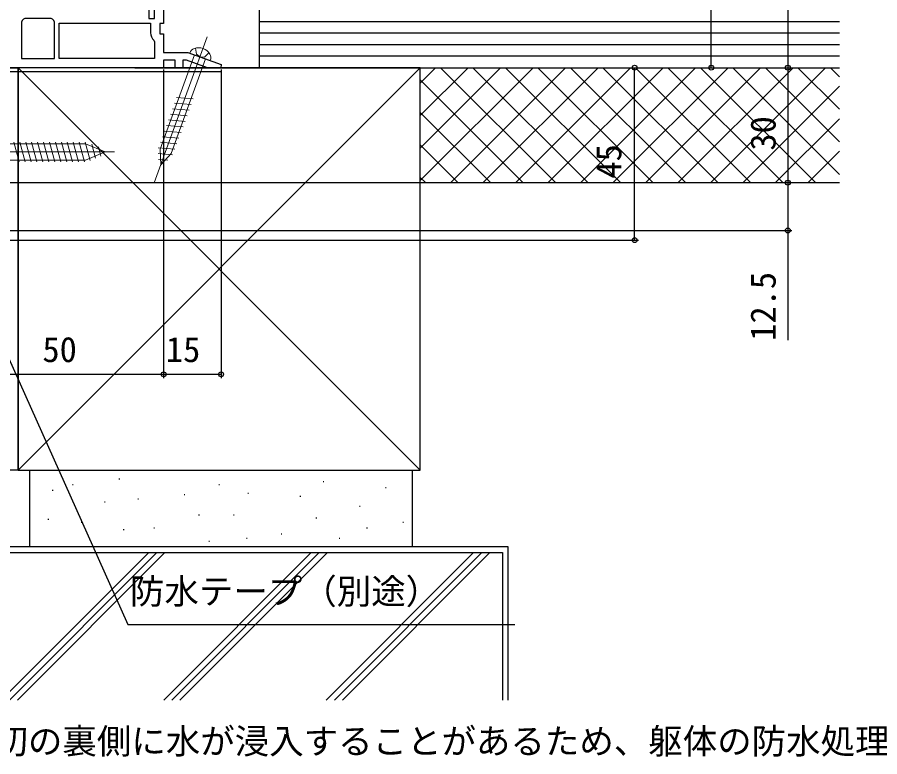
# Model space of a CAD drawing. Units: millimetres, scale not verified. Extents: x -525 to 525, y -783 to 779.
# Drawn here: x -200.1 to 25.1, y -224.1 to -31.1 of the extents above; entities that cross this region are included whole.
import ezdxf
from ezdxf.enums import TextEntityAlignment as Align

# ---------------------------------------------------------------- set-up
doc = ezdxf.new("R2010")
doc.units = ezdxf.units.MM
doc.header["$LTSCALE"] = 4
for name, color, linetype in [('0-2_YKK_11', 7, 'Continuous'), ('0-7_YKK_D', 6, 'Continuous'), ('0-9_YSS_K', 3, 'Continuous'), ('0-A_YSS_KE', 3, 'Continuous')]:
    doc.layers.add(name, color=color, linetype=linetype)
doc.layers.add('0-5_YKK_13', color=4, linetype='Continuous', lineweight=18)
doc.styles.add('ＭＳ ゴシック', font='')
doc.styles.get('ＭＳ ゴシック').set_extended_font_data('MS Gothic')

msp = doc.modelspace()

# ---------------------------------------------------------------- linework, layer by layer
at = {"layer": '0-2_YKK_11'}
msp.add_line((-198.83, -31.995), (-199.006, -32.376), dxfattribs=at)
for points in [[(-161.906, -7.283), (-161.906, -32.783), (-162.906, -32.783), (-162.906, -35.483), (-161.906, -35.483), (-161.906, -40.283), (-155.561, -40.283), (-146.848, -43.454), (-146.995, -44.283), (-150.418, -44.283), (-155.913, -42.283), (-156.906, -42.283), (-156.906, -44.283), (-158.906, -44.283), (-158.906, -42.283), (-161.906, -42.283), (-161.906, -44.283), (-211.906, -44.283), (-211.906, -74.283), (-214.406, -74.283), (-214.406, -54.283)], [(-190.918, -31.66), (-191.299, -31.483), (-198.114, -31.483), (-198.495, -31.66)], [(-199.006, -32.376), (-199.006, -41.883), (-190.406, -41.883), (-190.406, -32.376), (-190.583, -31.995)], [(-164.306, -41.883), (-189.206, -41.883), (-189.206, -32.683), (-165.306, -32.683), (-165.306, -35.183)], [(-164.463, -37.144), (-164.306, -37.507), (-164.306, -41.883)]]:
    msp.add_lwpolyline(points, dxfattribs=at)
msp.add_lwpolyline([(-164.306, -31.483), (-164.306, -7.683), (-165.806, -7.683), (-165.806, -31.483)], close=True, dxfattribs=at)
for centre, radius, start, end in [((-200.706, -29.783), 2.9, 310.32022, 319.67978), ((-188.706, -29.783), 2.9, 220.32022, 229.67978), ((-162.606, -35.183), 2.7, 179.99999, 226.56747)]:
    msp.add_arc(centre, radius, start, end, dxfattribs=at)
at = {"layer": '0-5_YKK_13'}
for p, q in [((-150.511, -36.224), (-164.377, -74.321)), ((-149.728, -42.406), (-155.085, -40.457)), ((-153.545, -39.152), (-153.359, -40.789)), ((-150.069, -40.417), (-151.264, -41.552)), ((-153.863, -40.901), (-162.844, -65.576)), ((-159.931, -66.636), (-150.95, -41.962)), ((-152.406, -41.432), (-153.359, -40.789)), ((-152.406, -41.432), (-151.264, -41.552)), ((-159.045, -53.531), (-154.713, -53.91)), ((-158.514, -52.072), (-154.182, -52.451)), ((-159.576, -54.99), (-155.245, -55.369)), ((-160.638, -57.909), (-156.307, -58.288)), ((-160.107, -56.449), (-155.776, -56.828)), ((-161.17, -59.368), (-156.838, -59.747)), ((-162.232, -62.286), (-157.9, -62.665)), ((-161.701, -60.827), (-157.369, -61.206)), ((-217.206, -64.183), (-182.276, -64.183)), ((-201.037, -63.683), (-199.644, -68.883)), ((-199.484, -63.683), (-198.091, -68.883)), ((-197.932, -63.683), (-196.538, -68.883)), ((-196.379, -63.683), (-194.985, -68.883)), ((-194.826, -63.683), (-193.432, -68.883)), ((-193.273, -63.683), (-191.879, -68.883)), ((-191.72, -63.683), (-190.327, -68.883)), ((-190.167, -63.683), (-188.774, -68.883)), ((-188.614, -63.683), (-187.221, -68.883)), ((-187.061, -63.683), (-185.668, -68.883)), ((-185.508, -63.683), (-184.115, -68.883)), ((-183.955, -63.683), (-182.562, -68.883)), ((-182.402, -63.683), (-181.113, -68.497)), ((-177.206, -66.283), (-182.276, -64.183)), ((-180.7, -64.241), (-179.715, -67.918)), ((-178.953, -64.965), (-178.317, -67.339)), ((-163.294, -65.205), (-158.962, -65.584)), ((-162.763, -63.746), (-158.431, -64.125)), ((-222.606, -66.283), (-174.706, -66.283)), ((-177.206, -66.283), (-182.276, -68.383)), ((-163.345, -66.706), (-159.553, -67.038)), ((-162.667, -69.622), (-162.844, -65.576)), ((-162.667, -69.622), (-159.931, -66.636)), ((-217.206, -68.383), (-182.276, -68.383)), ((-163.279, -68.218), (-160.83, -68.432))]:
    msp.add_line(p, q, dxfattribs=at)
for centre, radius, start, end in [((-153.28, -41.05), 1.9, 109.34333, 161.81089), ((-152.783, -42.465), 3.4, 30.65667, 109.34333), ((-151.492, -41.7), 1.9, 338.18911, 30.65667)]:
    msp.add_arc(centre, radius, start, end, dxfattribs=at)
at = {"layer": '0-7_YKK_D'}
for p, q in [((1.093, -4.283), (1.093, -44.283)), ((-18.907, -44.283), (-18.907, -5.283)), ((-169.406, -44.283), (2.093, -44.283)), ((-169.406, -44.283), (2.093, -44.283)), ((-169.406, -44.283), (-17.907, -44.283)), ((-161.906, -44.783), (-161.906, -125.283)), ((-161.906, -44.783), (-161.906, -125.283)), ((-146.906, -44.783), (-146.906, -125.283)), ((-146.406, -44.283), (-37.907, -44.283)), ((-38.907, -89.283), (-38.907, -44.283)), ((1.093, -44.283), (1.093, -74.283)), ((-211.406, -74.283), (2.093, -74.283)), ((-211.406, -74.283), (2.093, -74.283)), ((-210.206, -86.783), (2.093, -86.783)), ((-210.906, -89.283), (-37.907, -89.283)), ((-211.906, -124.283), (-161.906, -124.283)), ((-161.906, -124.283), (-146.906, -124.283))]:
    msp.add_line(p, q, dxfattribs=at)
for points in [[(1.093, -74.283), (1.093, -86.783), (1.093, -115.358)], [(-217.097, -87.283), (-216.054, -89.61), (-171.28, -189.528), (-70.162, -189.528)]]:
    msp.add_lwpolyline(points, dxfattribs=at)
for centre in [(-38.907, -44.283), (-18.907, -44.283), (1.093, -44.283), (1.093, -44.283), (1.093, -74.283), (1.093, -74.283), (1.093, -86.783), (-38.907, -89.283), (-161.906, -124.283), (-161.906, -124.283), (-146.906, -124.283)]:
    msp.add_circle(centre, 0.637, dxfattribs=at)
at = {"layer": '0-9_YSS_K'}
for p, q in [((14.594, -32.283), (-136.906, -32.283)), ((14.594, -35.283), (-136.906, -35.283)), ((14.594, -38.283), (-136.906, -38.283)), ((14.594, -41.283), (-136.906, -41.283)), ((-211.906, -44.283), (-199.906, -44.283)), ((-199.906, -44.283), (-94.906, -149.283)), ((-199.906, -149.283), (-199.906, -44.283)), ((-199.906, -149.283), (-94.906, -44.283)), ((-94.906, -44.283), (14.594, -44.283)), ((-94.906, -48.31), (-90.88, -44.283)), ((-94.906, -56.795), (-82.395, -44.283)), ((-94.906, -65.28), (-73.91, -44.283)), ((-94.906, -73.765), (-65.425, -44.283)), ((-59.608, -74.283), (-89.608, -44.283)), ((-86.939, -74.283), (-56.939, -44.283)), ((-51.123, -74.283), (-81.123, -44.283)), ((-78.454, -74.283), (-48.454, -44.283)), ((-42.638, -74.283), (-72.638, -44.283)), ((-69.969, -74.283), (-39.969, -44.283)), ((-34.152, -74.283), (-64.152, -44.283)), ((-61.483, -74.283), (-31.483, -44.283)), ((-25.667, -74.283), (-55.667, -44.283)), ((-52.998, -74.283), (-22.998, -44.283)), ((-17.182, -74.283), (-47.182, -44.283)), ((-44.513, -74.283), (-14.513, -44.283)), ((-8.697, -74.283), (-38.697, -44.283)), ((-36.028, -74.283), (-6.028, -44.283)), ((-0.211, -74.283), (-30.211, -44.283)), ((-27.542, -74.283), (2.458, -44.283)), ((8.274, -74.283), (-21.726, -44.283)), ((-19.057, -74.283), (10.943, -44.283)), ((14.594, -72.118), (-13.241, -44.283)), ((14.594, -63.633), (-4.756, -44.283)), ((14.594, -55.147), (3.73, -44.283)), ((14.594, -46.662), (12.215, -44.283)), ((-68.094, -74.283), (-94.906, -47.471)), ((-10.572, -74.283), (14.594, -49.118)), ((-76.579, -74.283), (-94.906, -55.956)), ((-2.086, -74.283), (14.594, -57.603)), ((-85.064, -74.283), (-94.906, -64.441)), ((6.399, -74.283), (14.594, -66.089)), ((-93.549, -74.283), (-94.906, -72.926)), ((-94.906, -74.283), (14.594, -74.283)), ((-199.906, -149.283), (-211.906, -149.283)), ((-185.694, -153.037), (-185.494, -153.037)), ((-173.589, -151.524), (-173.389, -151.524)), ((-147.487, -153.037), (-147.287, -153.037)), ((-120.25, -152.28), (-120.05, -152.28)), ((-190.99, -154.55), (-190.79, -154.55)), ((-139.921, -155.307), (-139.721, -155.307)), ((-103.983, -153.794), (-103.783, -153.794)), ((-177.372, -157.577), (-177.172, -157.577)), ((-168.671, -156.82), (-168.471, -156.82)), ((-156.566, -155.685), (-156.366, -155.685)), ((-126.302, -156.063), (-126.102, -156.063)), ((-110.792, -158.711), (-110.592, -158.711)), ((-192.125, -162.116), (-191.925, -162.116)), ((-152.783, -160.981), (-152.583, -160.981)), ((-143.704, -160.981), (-143.504, -160.981)), ((-122.141, -161.738), (-121.941, -161.738)), ((-183.425, -162.873), (-183.225, -162.873)), ((-164.51, -164.386), (-164.31, -164.386)), ((-108.901, -164.386), (-108.701, -164.386)), ((-99.444, -162.873), (-99.244, -162.873)), ((-172.454, -164.764), (-172.254, -164.764)), ((-131.22, -165.899), (-131.02, -165.899)), ((-150.135, -167.79), (-149.935, -167.79)), ((-140.299, -167.034), (-140.099, -167.034)), ((-116.089, -167.034), (-115.889, -167.034)), ((-220.405, -170.783), (-73.405, -170.783)), ((-204.305, -209.283), (-165.805, -170.783)), ((-202.184, -209.283), (-163.684, -170.783)), ((-200.063, -209.283), (-161.563, -170.783)), ((-123.379, -170.783), (-161.879, -209.283)), ((-159.758, -209.283), (-121.258, -170.783)), ((-119.136, -170.783), (-157.636, -209.283)), ((-119.453, -209.283), (-80.953, -170.783)), ((-117.331, -209.283), (-78.831, -170.783)), ((-115.21, -209.283), (-76.71, -170.783)), ((-73.405, -170.783), (-73.405, -209.283))]:
    msp.add_line(p, q, dxfattribs=at)
at = {"layer": '0-A_YSS_KE'}
for p, q in [((-136.906, -44.283), (-136.906, -20.283)), ((-136.906, -44.283), (14.594, -44.283)), ((-94.906, -149.283), (-94.906, -44.283)), ((-199.906, -149.283), (-94.906, -149.283)), ((-196.906, -149.283), (-196.906, -169.283)), ((-196.906, -149.283), (-96.906, -149.283)), ((-96.906, -169.283), (-96.906, -149.283)), ((-96.906, -169.283), (-196.906, -169.283))]:
    msp.add_line(p, q, dxfattribs=at)
for points in [[(-94.906, -44.283), (-199.906, -44.283), (-199.906, -149.283)], [(-210.906, -88.283), (-210.906, -45.283), (-146.906, -45.283)], [(-71.905, -209.283), (-71.905, -169.283), (-221.905, -169.283)]]:
    msp.add_lwpolyline(points, dxfattribs=at)

# ---------------------------------------------------------------- texts
at = {"layer": '0-7_YKK_D', "style": 'ＭＳ ゴシック'}
for s, p in [('30', (-0.107, -65.931)), ('45', (-40.407, -73.227)), ('12.5', (-0.107, -115.539))]:
    msp.add_text(s, height=6.598, rotation=90, dxfattribs=at).set_placement(p, align=Align.BOTTOM_LEFT)
for s, p in [('50', (-193.554, -123.083)), ('15', (-161.31, -123.083)), ('防水テープ（別途）', (-170.7, -186.196)), ('水切の裏側に水が浸入することがあるため、躯体の防水処理および排水経路の確保を行ってください。', (-215.346, -225.294))]:
    msp.add_text(s, height=6.598, dxfattribs=at).set_placement(p, align=Align.BOTTOM_LEFT)

doc.saveas('drawing.dxf')
